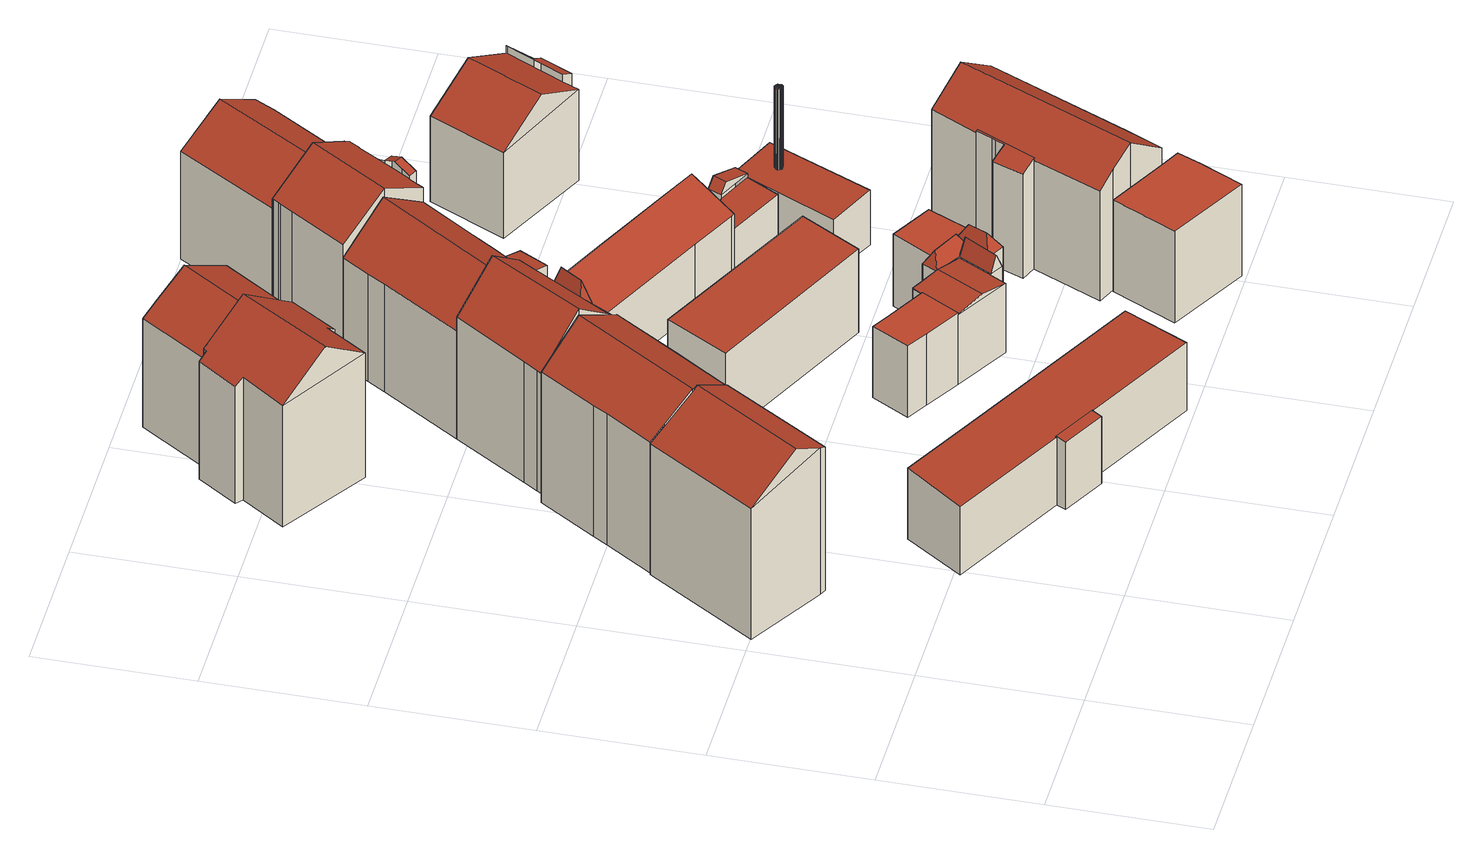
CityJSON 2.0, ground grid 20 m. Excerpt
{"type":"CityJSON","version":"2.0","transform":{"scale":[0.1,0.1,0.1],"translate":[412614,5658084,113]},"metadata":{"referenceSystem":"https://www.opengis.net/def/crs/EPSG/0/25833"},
"CityObjects":{
"building1":{"type":"Building","attributes":{"Dachtyp_tdc":"tdcFreeFormRoof","Gemeindeschluessel":14612000,"Dachneigung":30.74,"QualitaetDacherkennung":73,"Geometrietyp2DReferenz":"3000","measuredHeight":23.56,"function":"31001_9998","roofType":"5000"},"geometry":[{"type":"Solid","lod":"2","boundaries":[[[[0,1,2,3]],[[1,4,5,2]],[[4,6,7,5]],[[6,8,9,7]],[[8,0,3,9]],[[10,11,4,1]],[[8,6,11,10,0]],[[6,4,11]],[[1,0,10]],[[3,2,5,7,9]]]],"semantics":{"surfaces":[{"type":"WallSurface"},{"type":"RoofSurface"},{"type":"GroundSurface"}],"values":[[0,0,0,0,0,1,1,0,0,2]]}}]},
"building2":{"type":"Building","attributes":{"Dachtyp_tdc":"tdcGableRoof","Gemeindeschluessel":14612000,"Dachneigung":30.71,"QualitaetDacherkennung":66,"Geometrietyp2DReferenz":"3000","measuredHeight":23.24,"function":"31001_9998","roofType":"3100"},"geometry":[{"type":"Solid","lod":"2","boundaries":[[[[12,13,14,15]],[[13,16,17,14]],[[16,18,19,17]],[[18,20,21,19]],[[20,22,23,21]],[[22,24,25,23]],[[24,26,27,25]],[[26,28,29,27]],[[28,30,31,29]],[[30,32,33,31]],[[32,12,15,33]],[[28,26,24,22,20,18]],[[18,16,13,12,32,30,28]],[[15,14,17,19,21,23,25,27,29,31,33]]]],"semantics":{"surfaces":[{"type":"WallSurface"},{"type":"RoofSurface"},{"type":"GroundSurface"}],"values":[[0,0,0,0,0,0,0,0,0,0,0,1,1,2]]}}]},
"building3":{"type":"Building","attributes":{"Gemeindeschluessel":14612000,"Geometrietyp2DReferenz":"3000","function":"31001_9998","roofType":"9999"},"children":["building3-1","building3-2"]},
"building3-1":{"type":"BuildingPart","attributes":{"Dachtyp_tdc":"tdcPolyFlatRoof","Dachneigung":5.91,"QualitaetDacherkennung":40,"Geometrietyp2DReferenz":"3000","measuredHeight":9.98,"roofType":"2100"},"parents":["building3"],"geometry":[{"type":"MultiSurface","lod":"2","boundaries":[[[34,35,36,37]],[[35,38,39,40,36]],[[41,42,43,44,45]],[[42,46,47,43]],[[46,34,37,47]],[[46,42,41,38,35,34]],[[37,36,40,44,43,47]]],"semantics":{"surfaces":[{"type":"WallSurface"},{"type":"RoofSurface"},{"type":"GroundSurface"}],"values":[0,0,0,0,0,1,2]}}]},
"building3-2":{"type":"BuildingPart","attributes":{"Dachtyp_tdc":"tdcPolyFlatRoof","Dachneigung":2.6,"QualitaetDacherkennung":76,"Geometrietyp2DReferenz":"3000","measuredHeight":10.34,"roofType":"2100"},"parents":["building3"],"geometry":[{"type":"MultiSurface","lod":"2","boundaries":[[[48,49,43,50]],[[49,45,44,43]],[[39,51,36,40]],[[51,52,53,36]],[[52,54,55,53]],[[54,56,57,55]],[[56,58,59,57]],[[58,48,50,59]],[[58,56,54,52,51,39,45,49,48]],[[50,43,44,40,36,53,55,57,59]]],"semantics":{"surfaces":[{"type":"WallSurface"},{"type":"RoofSurface"},{"type":"GroundSurface"}],"values":[0,0,0,0,0,0,0,0,1,2]}}]},
"building4":{"type":"Building","attributes":{"Dachtyp_tdc":"tdcFreeFormRoof","Gemeindeschluessel":14612000,"Dachneigung":35.24,"QualitaetDacherkennung":74,"Geometrietyp2DReferenz":"3000","measuredHeight":22.55,"function":"31001_9998","roofType":"5000"},"geometry":[{"type":"Solid","lod":"2","boundaries":[[[[60,61,62,63]],[[61,64,65,62]],[[64,66,67,65]],[[66,68,69,67]],[[68,70,71,69]],[[70,72,73,71]],[[72,74,75,73]],[[74,76,77,75]],[[76,78,79,77]],[[78,80,81,79]],[[80,82,83,81]],[[82,60,63,83]],[[72,70,68,66,64,61,60,84,85]],[[78,76,74,85,84,82,80]],[[74,72,85]],[[60,82,84]],[[63,62,65,67,69,71,73,75,77,79,81,83]]]],"semantics":{"surfaces":[{"type":"WallSurface"},{"type":"RoofSurface"},{"type":"GroundSurface"}],"values":[[0,0,0,0,0,0,0,0,0,0,0,0,1,1,0,0,2]]}}]},
"building5":{"type":"Building","attributes":{"Gemeindeschluessel":14612000,"Geometrietyp2DReferenz":"3000","function":"31001_9998","roofType":"9999"},"children":["building5-1","building5-2"]},
"building5-1":{"type":"BuildingPart","attributes":{"Dachtyp_tdc":"tdcGableRoof","Dachneigung":37.55,"QualitaetDacherkennung":60,"Geometrietyp2DReferenz":"3000","measuredHeight":22.82,"roofType":"3100"},"parents":["building5"],"geometry":[{"type":"MultiSurface","lod":"2","boundaries":[[[86,87,88,89,90]],[[87,91,92,88]],[[91,93,94,92]],[[93,95,96,94]],[[95,97,98,96]],[[97,99,100,98]],[[99,101,102,100]],[[101,103,104,105,102]],[[99,97,95,93,91,87]],[[87,86,103,101,99]],[[89,88,92,94,96,98,100,102,105]]],"semantics":{"surfaces":[{"type":"WallSurface"},{"type":"RoofSurface"},{"type":"GroundSurface"}],"values":[0,0,0,0,0,0,0,0,1,1,2]}}]},
"building5-2":{"type":"BuildingPart","attributes":{"Dachtyp_tdc":"tdcFreeFormRoof","Dachneigung":74.85,"QualitaetDacherkennung":22,"Geometrietyp2DReferenz":"3000","measuredHeight":20.2,"roofType":"5000"},"parents":["building5"],"geometry":[{"type":"MultiSurface","lod":"2","boundaries":[[[106,107,108,109]],[[110,111,112,113]],[[111,114,115,112]],[[114,104,115]],[[104,90,116,117,113,112,115]],[[116,118,119,107,106,117]],[[106,120,110,113,117]],[[108,121,122,123,89,105,124,125,126,127,109]],[[107,119,121,108]],[[119,118,122,121]],[[118,116,123,122]],[[116,90,89,123]],[[104,114,124,105]],[[114,111,125,124]],[[111,110,126,125]],[[110,120,127,126]],[[120,106,109,127]]],"semantics":{"surfaces":[{"type":"WallSurface"},{"type":"RoofSurface"},{"type":"GroundSurface"}],"values":[0,1,1,1,1,1,1,2,0,0,0,0,0,0,0,0,0]}}]},
"building6":{"type":"Building","attributes":{"Dachtyp_tdc":"tdcGableRoof","Gemeindeschluessel":14612000,"Dachneigung":29.66,"QualitaetDacherkennung":81,"Geometrietyp2DReferenz":"3000","measuredHeight":19.8,"function":"31001_9998","roofType":"3100"},"geometry":[{"type":"Solid","lod":"2","boundaries":[[[[128,129,130,131]],[[129,132,133,130]],[[132,134,135,133]],[[134,136,137,135]],[[136,138,139,137]],[[138,140,141,139]],[[140,142,143,141]],[[142,128,131,143]],[[138,136,134,132,129]],[[129,128,142,140,138]],[[131,130,133,135,137,139,141,143]]]],"semantics":{"surfaces":[{"type":"WallSurface"},{"type":"RoofSurface"},{"type":"GroundSurface"}],"values":[[0,0,0,0,0,0,0,0,1,1,2]]}}]},
"building7":{"type":"Building","attributes":{"Dachtyp_tdc":"tdcGableRoof","Gemeindeschluessel":14612000,"Dachneigung":34.49,"QualitaetDacherkennung":67,"Geometrietyp2DReferenz":"3000","measuredHeight":20.42,"function":"31001_9998","roofType":"3100"},"geometry":[{"type":"Solid","lod":"2","boundaries":[[[[144,145,146,147]],[[145,148,149,146]],[[148,150,151,149]],[[150,152,153,151]],[[152,154,102,153]],[[154,155,156,102]],[[155,157,98,156]],[[157,158,159,98]],[[158,160,161,159]],[[160,162,163,161]],[[162,164,165,163]],[[164,166,167,165]],[[166,168,169,167]],[[168,170,171,169]],[[170,144,147,171]],[[166,164,162,160,158,157,155]],[[155,154,152,150,148,145,144,170,168,166]],[[147,146,149,151,153,102,156,98,159,161,163,165,167,169,171]]]],"semantics":{"surfaces":[{"type":"WallSurface"},{"type":"RoofSurface"},{"type":"GroundSurface"}],"values":[[0,0,0,0,0,0,0,0,0,0,0,0,0,0,0,1,1,2]]}}]},
"building8":{"type":"Building","attributes":{"Dachtyp_tdc":"tdcPolyFlatRoof","Gemeindeschluessel":14612000,"Dachneigung":5.57,"QualitaetDacherkennung":49,"Geometrietyp2DReferenz":"3000","measuredHeight":13.03,"function":"31001_9998","roofType":"2100"},"geometry":[{"type":"Solid","lod":"2","boundaries":[[[[172,173,174,175]],[[173,176,177,174]],[[176,178,179,177]],[[178,172,175,179]],[[178,176,173,172]],[[175,174,177,179]]]],"semantics":{"surfaces":[{"type":"WallSurface"},{"type":"RoofSurface"},{"type":"GroundSurface"}],"values":[[0,0,0,0,1,2]]}}]},
"building9":{"type":"Building","attributes":{"Dachtyp_tdc":"tdcPolyFlatRoof","Gemeindeschluessel":14612000,"Dachneigung":16.61,"QualitaetDacherkennung":39,"Geometrietyp2DReferenz":"3000","measuredHeight":15.86,"function":"31001_9998","roofType":"2100"},"geometry":[{"type":"Solid","lod":"2","boundaries":[[[[180,181,153,182]],[[181,150,151,153]],[[150,183,184,151]],[[183,180,182,184]],[[183,150,181,180]],[[182,153,151,184]]]],"semantics":{"surfaces":[{"type":"WallSurface"},{"type":"RoofSurface"},{"type":"GroundSurface"}],"values":[[0,0,0,0,1,2]]}}]},
"building10":{"type":"Building","attributes":{"Gemeindeschluessel":14612000,"Geometrietyp2DReferenz":"3000","function":"31001_9998","roofType":"9999"},"children":["building10-1","building10-2","building10-3","building10-4","building10-5","building10-6"]},
"building10-1":{"type":"BuildingPart","attributes":{"Dachtyp_tdc":"tdcFreeFormRoof","Dachneigung":58.88,"QualitaetDacherkennung":21,"Geometrietyp2DReferenz":"3000","measuredHeight":12.53,"roofType":"5000"},"parents":["building10"],"geometry":[{"type":"MultiSurface","lod":"2","boundaries":[[[185,186,187,188]],[[186,189,190,191,187]],[[192,189,186]],[[193,192,186,185]],[[193,185,194]],[[192,193,194,189]],[[195,188,187,191,196]]],"semantics":{"surfaces":[{"type":"WallSurface"},{"type":"RoofSurface"},{"type":"GroundSurface"}],"values":[0,0,1,1,1,1,2]}}]},
"building10-2":{"type":"BuildingPart","attributes":{"Dachtyp_tdc":"tdcHipAndGableRoof","Dachneigung":10.79,"QualitaetDacherkennung":48,"Geometrietyp2DReferenz":"3000","measuredHeight":10.87,"roofType":"5000"},"parents":["building10"],"geometry":[{"type":"MultiSurface","lod":"2","boundaries":[[[197,198,199,200]],[[198,201,202,199]],[[203,204,205,206]],[[204,207,208,205]],[[209,210,211,212]],[[213,214,215,212,211]],[[203,209,212,215,204]],[[207,214,213,197]],[[204,215,214,207]],[[197,213,211,198]],[[198,211,210,201]],[[201,210,209]],[[200,199,202,216,206,205,208]]],"semantics":{"surfaces":[{"type":"WallSurface"},{"type":"RoofSurface"},{"type":"GroundSurface"}],"values":[0,0,0,0,1,1,1,0,0,0,0,0,2]}}]},
"building10-3":{"type":"BuildingPart","attributes":{"Dachtyp_tdc":"tdcFreeFormRoof","Dachneigung":60.31,"QualitaetDacherkennung":21,"Geometrietyp2DReferenz":"3000","measuredHeight":12.49,"roofType":"5000"},"parents":["building10"],"geometry":[{"type":"MultiSurface","lod":"2","boundaries":[[[217,218,219,220]],[[221,217,220,202,201]],[[222,223,194]],[[224,222,194,218,217]],[[224,217,221]],[[222,224,221,223]],[[220,219,195,196,216,202]]],"semantics":{"surfaces":[{"type":"WallSurface"},{"type":"RoofSurface"},{"type":"GroundSurface"}],"values":[0,0,1,1,1,1,2]}}]},
"building10-4":{"type":"BuildingPart","attributes":{"Dachtyp_tdc":"tdcFreeFormRoof","Dachneigung":66.16,"QualitaetDacherkennung":23,"Geometrietyp2DReferenz":"3000","measuredHeight":12.56,"roofType":"5000"},"parents":["building10"],"geometry":[{"type":"MultiSurface","lod":"2","boundaries":[[[225,226,203,206,227]],[[228,226,225]],[[229,228,225,190,230]],[[229,230,231]],[[228,229,231,226]],[[216,196,191,227,206]]],"semantics":{"surfaces":[{"type":"WallSurface"},{"type":"RoofSurface"},{"type":"GroundSurface"}],"values":[0,0,1,0,1,2]}}]},
"building10-5":{"type":"BuildingPart","attributes":{"Dachtyp_tdc":"tdcPolyFlatRoof","Dachneigung":0,"QualitaetDacherkennung":63,"Geometrietyp2DReferenz":"3000","measuredHeight":10.43,"roofType":"1000"},"parents":["building10"],"geometry":[{"type":"MultiSurface","lod":"2","boundaries":[[[232,233,234,219,218]],[[233,235,236,234]],[[235,237,185,188,236]],[[237,235,233,232]],[[219,234,236,188,195]]],"semantics":{"surfaces":[{"type":"WallSurface"},{"type":"RoofSurface"},{"type":"GroundSurface"}],"values":[0,0,0,1,2]}}]},
"building10-6":{"type":"BuildingPart","attributes":{"Dachtyp_tdc":"tdcPolyFlatRoof","Dachneigung":0,"QualitaetDacherkennung":40,"Geometrietyp2DReferenz":"3000","measuredHeight":10.34,"roofType":"1000"},"parents":["building10"],"geometry":[{"type":"MultiSurface","lod":"2","boundaries":[[[238,239,240,241]],[[239,242,197,200,240]],[[243,244,245,208,207]],[[244,246,247,245]],[[246,238,241,247]],[[246,244,243,242,239,238]],[[241,240,200,208,245,247]]],"semantics":{"surfaces":[{"type":"WallSurface"},{"type":"RoofSurface"},{"type":"GroundSurface"}],"values":[0,0,0,0,0,1,2]}}]},
"building11":{"type":"Building","attributes":{"Dachtyp_tdc":"tdcPolyFlatRoof","Gemeindeschluessel":14612000,"Dachneigung":0,"QualitaetDacherkennung":69,"Geometrietyp2DReferenz":"3000","measuredHeight":2.19,"function":"31001_9998","roofType":"1000"},"geometry":[{"type":"Solid","lod":"2","boundaries":[[[[248,249,250,251]],[[249,252,253,250]],[[252,254,255,253]],[[254,256,257,255]],[[256,258,259,257]],[[258,260,261,259]],[[260,248,251,261]],[[260,258,256,254,252,249,248]],[[251,250,253,255,257,259,261]]]],"semantics":{"surfaces":[{"type":"WallSurface"},{"type":"RoofSurface"},{"type":"GroundSurface"}],"values":[[0,0,0,0,0,0,0,1,2]]}}]},
"building12":{"type":"Building","attributes":{"Dachtyp_tdc":"tdcPolyFlatRoof","Gemeindeschluessel":14612000,"Dachneigung":24.41,"QualitaetDacherkennung":52,"Geometrietyp2DReferenz":"3000","measuredHeight":12.61,"function":"31001_9998","roofType":"2100"},"geometry":[{"type":"Solid","lod":"2","boundaries":[[[[262,263,264,265]],[[263,266,267,264]],[[266,268,269,267]],[[268,270,271,269]],[[270,272,273,271]],[[272,274,275,273]],[[274,276,277,275]],[[276,278,279,277]],[[278,280,281,279]],[[280,262,265,281]],[[280,278,276,274,272,270,268,266,263,262]],[[265,264,267,269,271,273,275,277,279,281]]]],"semantics":{"surfaces":[{"type":"WallSurface"},{"type":"RoofSurface"},{"type":"GroundSurface"}],"values":[[0,0,0,0,0,0,0,0,0,0,1,2]]}}]},
"building13":{"type":"Building","attributes":{"Dachtyp_tdc":"tdcPolyFlatRoof","Gemeindeschluessel":14612000,"Dachneigung":7.29,"QualitaetDacherkennung":76,"Geometrietyp2DReferenz":"3000","measuredHeight":3.87,"function":"31001_9998","roofType":"2100"},"geometry":[{"type":"Solid","lod":"2","boundaries":[[[[282,283,255,257]],[[283,284,285,255]],[[284,286,287,285]],[[286,282,257,287]],[[286,284,283,282]],[[257,255,285,287]]]],"semantics":{"surfaces":[{"type":"WallSurface"},{"type":"RoofSurface"},{"type":"GroundSurface"}],"values":[[0,0,0,0,1,2]]}}]},
"building14":{"type":"Building","attributes":{"Gemeindeschluessel":14612000,"Geometrietyp2DReferenz":"3000","function":"31001_9998","roofType":"9999"},"children":["building14-1","building14-2"]},
"building14-1":{"type":"BuildingPart","attributes":{"Dachtyp_tdc":"tdcGableRoof","Dachneigung":29.58,"QualitaetDacherkennung":68,"Geometrietyp2DReferenz":"3000","measuredHeight":21.14,"roofType":"3100"},"parents":["building14"],"geometry":[{"type":"MultiSurface","lod":"2","boundaries":[[[288,289,290,291]],[[289,292,293,290]],[[292,294,295,293]],[[294,296,297,295]],[[296,298,299,297]],[[298,300,301,299]],[[300,302,303,301]],[[302,304,305,306,303]],[[307,308,309,310]],[[308,311,312,309]],[[311,313,314,312]],[[313,315,316,314]],[[315,288,291,316]],[[311,308,307,317,318,319,304,302,300,298,296]],[[296,294,292,289,288,315,313,311]],[[291,290,293,295,297,299,301,303,306,320,310,309,312,314,316]]],"semantics":{"surfaces":[{"type":"WallSurface"},{"type":"RoofSurface"},{"type":"GroundSurface"}],"values":[0,0,0,0,0,0,0,0,0,0,0,0,0,1,1,2]}}]},
"building14-2":{"type":"BuildingPart","attributes":{"Dachtyp_tdc":"tdcGableRoof","Dachneigung":16.48,"QualitaetDacherkennung":56,"Geometrietyp2DReferenz":"3000","measuredHeight":18.48,"roofType":"3100"},"parents":["building14"],"geometry":[{"type":"MultiSurface","lod":"2","boundaries":[[[305,321,303,306]],[[321,322,323,303]],[[322,324,325,323]],[[324,326,327,325]],[[326,328,329,327]],[[328,330,331,329]],[[330,332,307,310,331]],[[328,326,324,322,321,305,319,333]],[[333,332,330,328]],[[320,306,303,323,325,327,329,331,310]]],"semantics":{"surfaces":[{"type":"WallSurface"},{"type":"RoofSurface"},{"type":"GroundSurface"}],"values":[0,0,0,0,0,0,0,1,1,2]}}]},
"building15":{"type":"Building","attributes":{"Gemeindeschluessel":14612000,"Dachtyp_tdc":"tdcPolyFlatRoof","Dachneigung":0,"QualitaetDacherkennung":57,"Geometrietyp2DReferenz":"3000","measuredHeight":13.31,"function":"31001_9998","roofType":"1000"},"geometry":[{"type":"Solid","lod":"2","boundaries":[[[[334,335,336,337]],[[335,338,339,336]],[[338,340,341,339]],[[340,342,343,341]],[[342,344,345,343]],[[344,334,337,345]],[[344,342,340,338,335,334]],[[337,336,339,341,343,345]]]],"semantics":{"surfaces":[{"type":"WallSurface"},{"type":"RoofSurface"},{"type":"GroundSurface"}],"values":[[0,0,0,0,0,0,1,2]]}}]},
"building16":{"type":"Building","attributes":{"Dachtyp_tdc":"tdcPolyFlatRoof","Gemeindeschluessel":14612000,"Dachneigung":7.13,"QualitaetDacherkennung":76,"Geometrietyp2DReferenz":"3000","measuredHeight":3.87,"function":"31001_9998","roofType":"2100"},"geometry":[{"type":"Solid","lod":"2","boundaries":[[[[286,284,346,347]],[[284,348,349,346]],[[348,350,351,349]],[[350,286,347,351]],[[350,348,284,286]],[[347,346,349,351]]]],"semantics":{"surfaces":[{"type":"WallSurface"},{"type":"RoofSurface"},{"type":"GroundSurface"}],"values":[[0,0,0,0,1,2]]}}]},
"building17":{"type":"Building","attributes":{"Dachtyp_tdc":"tdcPolyFlatRoof","Gemeindeschluessel":14612000,"Dachneigung":6.88,"QualitaetDacherkennung":68,"Geometrietyp2DReferenz":"3000","measuredHeight":3.87,"function":"31001_9998","roofType":"2100"},"geometry":[{"type":"Solid","lod":"2","boundaries":[[[[352,353,354,355]],[[353,350,351,354]],[[350,356,349,351]],[[356,352,355,349]],[[356,350,353,352]],[[355,354,351,349]]]],"semantics":{"surfaces":[{"type":"WallSurface"},{"type":"RoofSurface"},{"type":"GroundSurface"}],"values":[[0,0,0,0,1,2]]}}]},
"building18":{"type":"Building","attributes":{"Gemeindeschluessel":14612000,"Geometrietyp2DReferenz":"3000","function":"31001_9998","roofType":"9999"},"children":["building18-1","building18-2"]},
"building18-1":{"type":"BuildingPart","attributes":{"Dachtyp_tdc":"tdcPolyFlatRoof","Dachneigung":4.59,"QualitaetDacherkennung":57,"Geometrietyp2DReferenz":"3000","measuredHeight":7.9,"roofType":"2100"},"parents":["building18"],"geometry":[{"type":"MultiSurface","lod":"2","boundaries":[[[357,358,359,360]],[[358,361,277,359]],[[361,362,275,277]],[[362,363,364,275]],[[363,362,361,358,357]],[[360,359,277,275,364]]],"semantics":{"surfaces":[{"type":"WallSurface"},{"type":"RoofSurface"},{"type":"GroundSurface"}],"values":[0,0,0,0,1,2]}}]},
"building18-2":{"type":"BuildingPart","attributes":{"Dachtyp_tdc":"tdcGableRoof","Dachneigung":16.91,"QualitaetDacherkennung":11,"Geometrietyp2DReferenz":"3000","measuredHeight":9.75,"roofType":"3100"},"parents":["building18"],"geometry":[{"type":"MultiSurface","lod":"2","boundaries":[[[365,366,367,364,363]],[[366,368,369,367]],[[368,370,357,360,369]],[[368,366,371]],[[365,370,372]],[[366,365,372,371]],[[370,368,371,372]],[[364,367,369,360]]],"semantics":{"surfaces":[{"type":"WallSurface"},{"type":"RoofSurface"},{"type":"GroundSurface"}],"values":[0,0,0,0,0,1,1,2]}}]},
"building19":{"type":"Building","attributes":{"Dachtyp_tdc":"tdcFreeFormRoof","Gemeindeschluessel":14612000,"Dachneigung":30.78,"QualitaetDacherkennung":81,"Geometrietyp2DReferenz":"3000","measuredHeight":19.62,"function":"31001_9998","roofType":"5000"},"geometry":[{"type":"Solid","lod":"2","boundaries":[[[[373,374,375,295]],[[374,376,377,375]],[[376,378,379,377]],[[378,380,299,379]],[[380,373,295,299]],[[381,382,374,373]],[[378,376,382,381,380]],[[376,374,382]],[[373,380,381]],[[295,375,377,379,299]]]],"semantics":{"surfaces":[{"type":"WallSurface"},{"type":"RoofSurface"},{"type":"GroundSurface"}],"values":[[0,0,0,0,0,1,1,0,0,2]]}}]},
"building20":{"type":"Building","attributes":{"Gemeindeschluessel":14612000,"Geometrietyp2DReferenz":"3000","function":"31001_9998","roofType":"9999"},"children":["building20-1","building20-2"]},
"building20-1":{"type":"BuildingPart","attributes":{"Dachtyp_tdc":"tdcPolyFlatRoof","Dachneigung":24.33,"QualitaetDacherkennung":53,"Geometrietyp2DReferenz":"3000","measuredHeight":16.33,"roofType":"2100"},"parents":["building20"],"geometry":[{"type":"MultiSurface","lod":"2","boundaries":[[[383,384,385,386]],[[384,387,388,385]],[[387,389,390,388]],[[389,391,392,390]],[[391,393,394,395,392]],[[393,391,389,387,384,383,396,397,398,399]],[[400,401,402,403,386,385,388,390,392,395]],[[397,396,403,402,404]],[[396,383,386,403]]],"semantics":{"surfaces":[{"type":"WallSurface"},{"type":"RoofSurface"},{"type":"GroundSurface"}],"values":[0,0,0,0,0,1,2,0,0]}}]},
"building20-2":{"type":"BuildingPart","attributes":{"Dachtyp_tdc":"tdcGableRoof","Dachneigung":35.27,"QualitaetDacherkennung":70,"Geometrietyp2DReferenz":"3000","measuredHeight":19.68,"roofType":"3100"},"parents":["building20"],"geometry":[{"type":"MultiSurface","lod":"2","boundaries":[[[405,406,407,408]],[[406,409,410,407]],[[409,411,412,410]],[[411,404,402,412]],[[394,413,414,395]],[[413,415,416,414]],[[415,417,418,416]],[[417,419,420,418]],[[419,405,408,420]],[[415,413,394,421,422,404,411,409,406]],[[406,405,419,417,415]],[[408,407,410,412,402,401,400,395,414,416,418,420]]],"semantics":{"surfaces":[{"type":"WallSurface"},{"type":"RoofSurface"},{"type":"GroundSurface"}],"values":[0,0,0,0,0,0,0,0,0,1,1,2]}}]},
"building21":{"type":"Building","attributes":{"Dachtyp_tdc":"tdcPolyFlatRoof","Gemeindeschluessel":14612000,"Dachneigung":2.75,"QualitaetDacherkennung":49,"Geometrietyp2DReferenz":"3000","measuredHeight":7.97,"function":"31001_9998","roofType":"2100"},"geometry":[{"type":"Solid","lod":"2","boundaries":[[[[423,424,425,426]],[[424,427,428,425]],[[427,429,430,428]],[[429,431,432,430]],[[431,423,426,432]],[[431,429,427,424,423]],[[426,425,428,430,432]]]],"semantics":{"surfaces":[{"type":"WallSurface"},{"type":"RoofSurface"},{"type":"GroundSurface"}],"values":[[0,0,0,0,0,1,2]]}}]},
"building22":{"type":"Building","attributes":{"Erfassungsdatum_Objekt":"2022-03-29","BodenHoehe":116.18,"gemHoehe":19,"BauwerkHoehe":19,"Breite":1,"Gemeindeschluessel":"14612000","Geometrietyp2DReferenz":"3000","measuredHeight":19,"function":"51002_1290"},"geometry":[{"type":"MultiSurface","lod":"2","boundaries":[[[433,434,435]],[[433,435,436]],[[433,436,437]],[[433,437,438]],[[433,438,439]],[[433,439,440]],[[433,440,441]],[[433,441,442]],[[433,442,443]],[[433,443,444]],[[433,444,445]],[[433,445,446]],[[433,446,447]],[[433,447,448]],[[433,448,449]],[[433,449,450]],[[433,451,452]],[[433,452,434]],[[452,451,453]],[[452,453,454]],[[451,433,455]],[[450,456,457]],[[433,450,457]],[[433,457,455]],[[450,449,456]],[[449,448,458]],[[449,458,456]],[[448,447,459]],[[448,459,458]],[[447,446,460]],[[451,455,453]],[[445,444,461]],[[447,460,459]],[[446,445,462]],[[446,462,460]],[[445,461,462]],[[444,443,463]],[[444,463,461]],[[443,442,464]],[[443,464,463]],[[442,441,465]],[[442,465,464]],[[441,440,466]],[[441,466,465]],[[440,439,467]],[[440,467,466]],[[439,438,468]],[[439,468,467]],[[438,437,469]],[[438,469,468]],[[437,436,470]],[[437,470,469]],[[436,435,471]],[[436,471,470]],[[435,434,472]],[[435,472,471]],[[434,452,454]],[[434,454,472]],[[472,454,453]],[[472,453,455]],[[472,455,457]],[[472,457,456]],[[472,456,458]],[[472,458,459]],[[472,459,460]],[[472,460,462]],[[472,462,461]],[[472,461,463]],[[472,463,464]],[[472,464,465]],[[472,465,466]],[[472,466,467]],[[472,467,468]],[[472,468,469]],[[472,469,470]],[[472,470,471]]],"semantics":{"surfaces":[{"type":"RoofSurface"},{"type":"WallSurface"},{"type":"GroundSurface"}],"values":[0,0,0,0,0,0,0,0,0,0,0,0,0,0,0,0,0,0,1,1,1,1,1,1,1,1,1,1,1,1,1,1,1,1,1,1,1,1,1,1,1,1,1,1,1,1,1,1,1,1,1,1,1,1,1,1,1,1,2,2,2,2,2,2,2,2,2,2,2,2,2,2,2,2,2,2]}}]},
"building23":{"type":"Building","attributes":{"Gemeindeschluessel":14612000,"Geometrietyp2DReferenz":"3000","function":"31001_9998","roofType":"9999"},"children":["building23-1","building23-2"]},
"building23-1":{"type":"BuildingPart","attributes":{"Dachtyp_tdc":"tdcPolyFlatRoof","Dachneigung":27.57,"QualitaetDacherkennung":65,"Geometrietyp2DReferenz":"3000","measuredHeight":14.35,"roofType":"2100"},"parents":["building23"],"geometry":[{"type":"MultiSurface","lod":"2","boundaries":[[[473,474,475,476,477]],[[478,479,480,481,482]],[[479,483,484,480]],[[483,485,486,484]],[[485,473,477,486]],[[485,483,479,478,474,473]],[[477,476,481,480,484,486]]],"semantics":{"surfaces":[{"type":"WallSurface"},{"type":"RoofSurface"},{"type":"GroundSurface"}],"values":[0,0,0,0,0,1,2]}}]},
"building23-2":{"type":"BuildingPart","attributes":{"Dachtyp_tdc":"tdcGableRoof","Dachneigung":31.89,"QualitaetDacherkennung":71,"Geometrietyp2DReferenz":"3000","measuredHeight":16.81,"roofType":"3100"},"parents":["building23"],"geometry":[{"type":"MultiSurface","lod":"2","boundaries":[[[487,488,489,490]],[[488,482,481,489]],[[491,487,490,492]],[[482,488,493]],[[487,491,494]],[[488,487,494,493]],[[491,475,482,493,494]],[[490,489,481,476,492]]],"semantics":{"surfaces":[{"type":"WallSurface"},{"type":"RoofSurface"},{"type":"GroundSurface"}],"values":[0,0,0,0,0,1,1,2]}}]}
},
"vertices":[
[109,338,230],[9,396,207],[9,396,16],[109,338,16],[100,537,207],[100,537,16],[201,470,228],[201,470,16],[117,334,226],[117,334,16],[74,358,252],[163,496,252],
[254,523,209],[214,462,209],[214,462,18],[254,523,18],[201,470,218],[201,470,18],[156,500,251],[156,500,18],[100,537,209],[100,537,18],[140,597,209],[140,597,18],[151,616,209],[151,616,18],[199,689,209],[199,689,18],[260,659,251],[260,659,18],[323,629,209],[323,629,18],[266,541,209],[266,541,18],
[341,103,103],[347,115,105],[347,115,5],[341,103,5],[347,116,105],[347,116,104],[347,116,5],[405,86,105],[404,86,105],[404,86,5],[405,86,5],[405,86,104],[398,74,103],[398,74,5],
[553,10,104],[404,86,104],[553,10,5],[347,115,104],[195,193,104],[195,193,5],[246,267,109],[246,267,5],[335,221,109],[335,221,5],[589,91,108],[589,91,5],
[65,963,212],[104,1019,214],[104,1019,35],[65,963,35],[95,1026,206],[95,1026,35],[130,1077,207],[130,1077,35],[140,1071,216],[140,1071,35],[144,1075,216],[144,1075,35],[148,1072,220],[148,1072,35],[254,1005,214],[254,1005,35],[265,999,205],[265,999,35],[224,939,207],[224,939,35],[215,946,215],[215,946,35],[177,892,217],[177,892,35],[124,926,261],[197,1041,261],
[308,636,220],[261,659,259],[261,659,31],[308,636,31],[308,636,182],[199,689,206],[199,689,31],[203,695,206],[203,695,31],[215,713,207],[215,713,31],[276,807,209],[276,807,31],[335,779,259],[335,779,31],[380,758,222],[380,758,31],[365,733,222],[365,733,182],[365,733,31],
[344,664,182],[338,653,180],[338,653,31],[344,664,31],[352,659,182],[383,709,182],[365,705,233],[348,677,231],[369,718,182],[363,713,211],[316,633,213],[341,676,212],[323,629,182],[326,634,182],[345,664,182],[326,634,31],[323,629,31],[316,633,31],[369,718,31],[383,709,31],[352,659,31],[345,664,31],
[254,1005,202],[206,1035,234],[206,1035,36],[254,1005,36],[148,1072,195],[148,1072,36],[208,1162,195],[208,1162,36],[229,1150,209],[229,1150,36],[267,1127,234],[267,1127,36],[326,1091,195],[326,1091,36],[265,999,195],[265,999,36],
[460,838,188],[450,823,188],[450,823,31],[460,838,31],[433,797,188],[433,797,31],[425,785,188],[425,785,31],[400,749,189],[400,749,31],[380,758,204],[338,778,236],[338,778,31],[276,807,189],[342,908,188],[342,908,31],[356,931,188],[356,931,31],[378,965,188],[378,965,31],[380,966,188],[380,966,31],[441,933,236],[441,933,31],[502,900,188],[502,900,31],[475,860,188],[475,860,31],
[372,512,136],[408,589,144],[408,589,14],[372,512,14],[631,482,144],[631,482,14],[596,408,136],[596,408,14],
[428,736,181],[400,749,190],[428,736,31],[448,773,181],[448,773,31],
[686,300,116],[663,253,116],[663,253,12],[686,300,12],[639,265,116],[639,265,115],[639,265,12],[657,271,138],[670,295,136],[665,310,116],[665,310,12],[652,288,12],
[559,324,113],[567,337,113],[567,337,12],[559,324,12],[601,317,113],[601,317,12],[612,255,113],[601,235,113],[601,235,12],[612,255,12],[531,275,113],[531,275,12],[635,298,113],[601,317,114],[567,337,114],[599,315,121],[559,324,114],[531,275,114],[566,255,121],[635,298,12],
[611,336,116],[626,329,116],[626,329,12],[611,336,12],[601,317,116],[648,305,137],[652,288,116],[616,322,135],
[628,246,115],[612,255,115],[628,246,12],[620,251,137],[644,293,138],[652,288,115],[635,298,115],
[626,329,117],[656,381,117],[656,381,12],[710,352,117],[710,352,12],[686,300,117],
[484,365,116],[511,350,116],[511,350,12],[484,365,12],[559,324,116],[531,275,116],[485,301,116],[485,301,12],[458,317,116],[458,317,12],
[448,773,51],[455,787,51],[455,787,29],[448,773,29],[527,751,51],[527,751,29],[544,742,51],[544,742,29],[521,693,51],[521,693,29],[436,732,51],[436,732,29],[428,736,51],[428,736,29],
[410,676,122],[436,732,150],[436,732,24],[410,676,24],[521,693,150],[521,693,24],[551,679,150],[551,679,24],[620,647,150],[620,647,24],[671,623,150],[671,623,24],[663,606,142],[663,606,24],[644,566,122],[644,566,24],[639,568,122],[639,568,24],[578,597,122],[578,597,24],
[521,693,67],[544,742,60],[573,729,60],[573,729,29],[551,679,67],[551,679,29],
[437,1054,207],[438,1056,207],[438,1056,36],[437,1054,36],[443,1063,207],[443,1063,36],[444,1065,207],[444,1065,36],[507,1032,247],[507,1032,36],[558,1007,215],[558,1007,36],[566,1003,209],[566,1003,36],[558,989,209],[558,989,36],[557,989,209],[557,989,195],[557,989,36],[514,919,208],[502,900,209],[502,900,36],[514,919,36],[443,932,247],[443,932,36],[380,966,206],[380,966,36],[425,1037,207],[425,1037,36],[514,919,209],[527,940,209],[540,961,209],[527,940,36],
[558,989,195],[546,969,205],[546,969,36],[536,954,213],[536,954,36],[546,948,213],[546,948,36],[537,934,221],[537,934,36],[525,914,213],[525,914,36],[514,919,213],[527,940,221],
[687,56,156],[728,138,156],[728,138,22],[687,56,22],[804,99,156],[804,99,22],[830,86,156],[830,86,22],[817,56,156],[817,56,22],[790,1,156],[790,1,22],
[573,729,28],[551,679,28],[643,696,60],[643,696,28],[620,647,67],[620,647,28],
[694,673,61],[671,623,67],[671,623,28],[694,673,28],[643,696,61],
[737,572,103],[718,532,100],[718,532,24],[737,572,24],[644,566,100],[663,606,103],[691,593,103],[691,593,24],
[691,593,109],[699,610,109],[699,610,24],[745,589,109],[745,589,24],[737,572,109],[708,606,122],[700,589,122],
[444,1065,193],[523,1192,193],[523,1192,36],[631,1129,198],[631,1129,36],[621,1105,195],[621,1105,36],[558,1007,196],[503,1035,232],[580,1159,232],
[741,284,176],[751,280,180],[751,280,24],[741,284,24],[762,275,186],[762,275,24],[767,286,186],[767,286,24],[770,291,186],[770,291,24],[779,312,186],[779,312,183],[779,312,24],[725,244,176],[745,236,185],[746,235,186],[781,311,187],[781,311,24],[746,235,24],[745,236,24],[725,244,24],[745,236,183],
[804,99,181],[755,124,221],[755,124,24],[804,99,24],[728,138,200],[728,138,24],[705,148,184],[705,148,24],[809,372,184],[809,372,24],[857,349,221],[857,349,24],[906,325,182],[906,325,24],[825,145,182],[825,145,24],[781,311,184],[746,235,184],
[743,429,106],[683,458,103],[683,458,26],[743,429,26],[718,532,103],[718,532,26],[745,589,103],[745,589,26],[803,562,106],[803,562,26],
[767,542,222],[765,546,222],[763,547,222],[762,547,222],[760,546,222],[759,545,222],[758,544,222],[757,542,222],[757,541,222],[758,539,222],[759,538,222],[760,537,222],[762,537,222],[763,537,222],[765,537,222],[766,538,222],[767,539,222],[767,541,222],[767,544,222],[766,545,222],[767,544,32],[766,545,32],[767,542,32],[767,539,32],[767,541,32],[766,538,32],[765,537,32],[763,537,32],[760,537,32],[762,537,32],[759,538,32],[758,539,32],[757,541,32],[757,542,32],[758,544,32],[759,545,32],[760,546,32],[762,547,32],[763,547,32],[765,546,32],
[799,795,168],[785,802,176],[785,802,165],[785,802,32],[799,795,32],[822,878,176],[823,877,175],[823,877,32],[822,878,32],[822,878,165],[807,842,175],[807,842,32],[819,836,168],[819,836,32],
[650,840,157],[698,938,157],[698,938,32],[650,840,32],[775,781,165],[775,781,32],[761,908,200],[713,810,200]
]}
